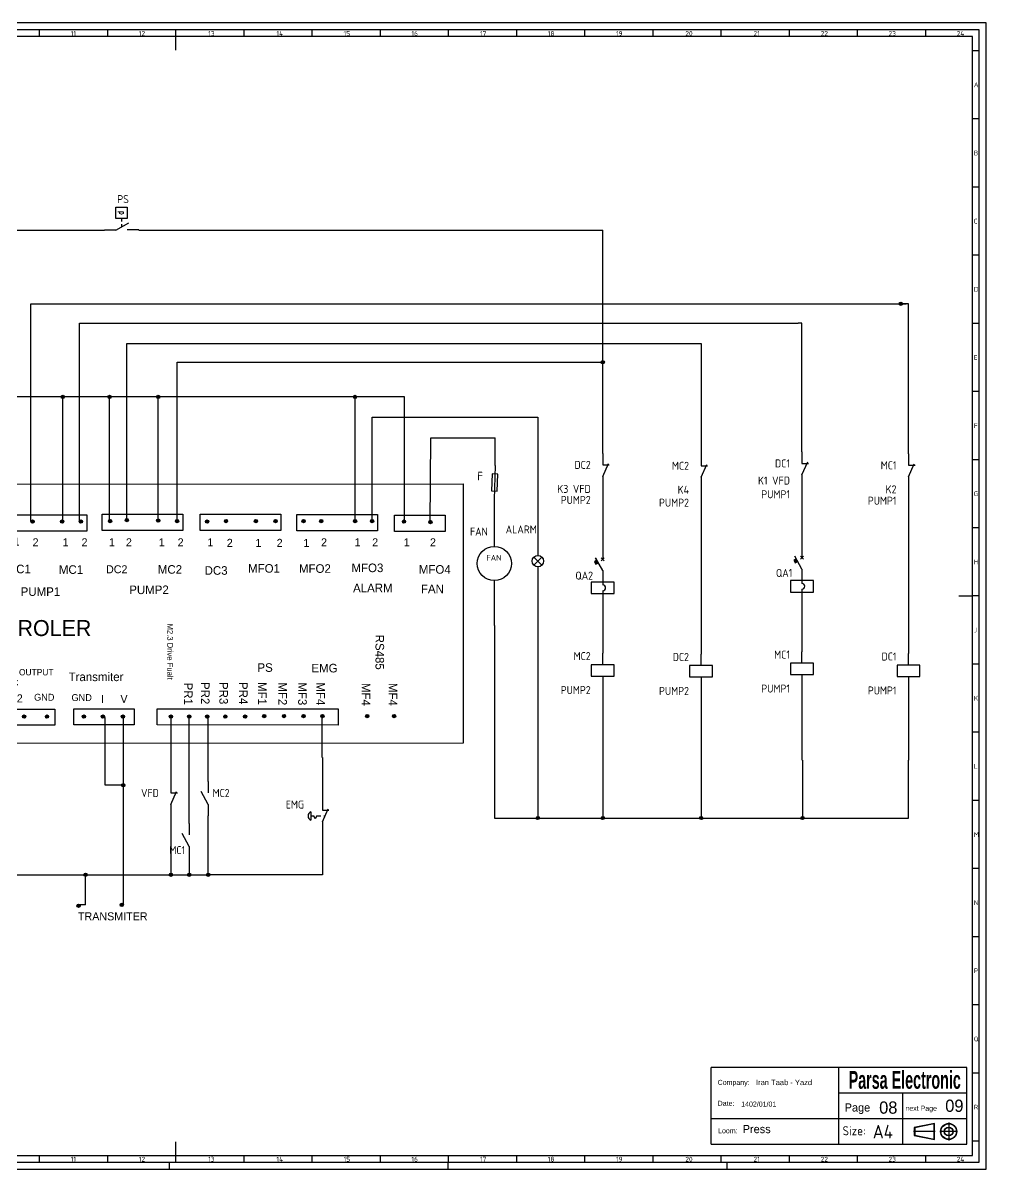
# Model space of a CAD drawing. Extents: x 0 to 1189, y 5 to 846.
# Drawn here: x 482 to 1189, y 5 to 846 of the extents above; entities that cross this region are included whole.
import ezdxf
from ezdxf.enums import TextEntityAlignment as Align

# ---------------------------------------------------------------- set-up
doc = ezdxf.new("R2010")
doc.units = 0
doc.header["$LTSCALE"] = 12
for name, color, linetype in [('035', 5, 'Continuous'), ('07', 7, 'Continuous'), ('DESC', 1, 'Continuous'), ('DESCCHILD', 20, 'Continuous'), ('MISC', 2, 'Continuous'), ('RED_2.5mm^2', 1, 'Continuous'), ('SYMS', 7, 'Continuous'), ('TAGS', 51, 'Continuous')]:
    doc.layers.add(name, color=color, linetype=linetype)
doc.styles.add('AA', font='', dxfattribs={"height": 1})
doc.styles.add('ACISOTS', font='isocp.shx')
doc.styles.add('ISO Proportional', font='isocp.shx')
doc.styles.add('PIN', font='simplex', dxfattribs={"width": 0.75})
doc.styles.add('RAAD', font='swisscb.ttf', dxfattribs={"width": 0.7})
doc.styles.add('WD_IEC', font='isocp2.shx', dxfattribs={"width": 0.9, "height": 4})
doc.styles.get('AA').set_extended_font_data('Zar')

# ---------------------------------------------------------------- blocks, each defined once
blk = doc.blocks.new('IEC_border_a0')
at = {"layer": '035', "color": 0}
for p, q in [((1189, 841), (0, 841)), ((494.5, 836), (494.5, 831)), ((544.5, 836), (544.5, 831)), ((594.5, 836), (594.5, 831)), ((644.5, 836), (644.5, 831)), ((694.5, 836), (694.5, 831)), ((744.5, 836), (744.5, 831)), ((794.5, 836), (794.5, 831)), ((844.5, 836), (844.5, 831)), ((894.5, 836), (894.5, 831)), ((944.5, 836), (944.5, 831)), ((994.5, 836), (994.5, 831)), ((1044.5, 836), (1044.5, 831)), ((1094.5, 836), (1094.5, 831)), ((1144.5, 836), (1144.5, 831)), ((1189, 0), (1189, 841)), ((1183.97, 820.54), (1178.98, 820.54)), ((1183.97, 770.54), (1178.98, 770.54)), ((1183.97, 720.54), (1178.98, 720.54)), ((1183.97, 670.54), (1178.98, 670.54)), ((1183.97, 620.54), (1178.98, 620.54)), ((1183.98, 570.5), (1179, 570.5)), ((1183.98, 520.5), (1178.98, 520.5)), ((1183.98, 470.5), (1179, 470.5)), ((1183.98, 420.5), (1179, 420.5)), ((1183.98, 420.5), (1179, 420.5)), ((1183.98, 370.5), (1179, 370.5)), ((1183.98, 320.5), (1179, 320.5)), ((1184, 270.46), (1179.02, 270.46)), ((1184, 270.46), (1179.02, 270.46)), ((1184, 220.46), (1179.02, 220.46)), ((1184, 170.46), (1179.02, 170.46)), ((1184, 120.46), (1179.02, 120.46)), ((1184, 70.46), (1179.02, 70.46)), ((1184.02, 20.42), (1179.03, 20.42)), ((494.5, 10), (494.5, 5)), ((544.5, 10), (544.5, 5)), ((594.5, 10), (594.5, 5)), ((644.5, 10), (644.5, 5)), ((694.5, 10), (694.5, 5)), ((744.5, 10), (744.5, 5)), ((744.5, 10), (744.5, 5)), ((794.5, 10), (794.5, 5)), ((844.5, 10), (844.5, 5)), ((894.5, 10), (894.5, 5)), ((944.5, 10), (944.5, 5)), ((994.5, 10), (994.5, 5)), ((1044.5, 10), (1044.5, 5)), ((1094.5, 10), (1094.5, 5)), ((1144.5, 10), (1144.5, 5)), ((0, 0), (1189, 0)), ((590, 0), (590, 5)), ((794.5, 0), (794.5, 5)), ((999, 0), (999, 5))]:
    blk.add_line(p, q, dxfattribs=at)
blk.add_lwpolyline([(10, 10), (1179, 10), (1179, 831), (10, 831)], close=True, dxfattribs=at)
at = {"layer": '07', "color": 0}
for p, q in [((594.5, 831), (594.5, 821)), ((1169, 420.5), (1179, 420.5)), ((594.5, 20), (594.5, 10))]:
    blk.add_line(p, q, dxfattribs=at)
blk.add_lwpolyline([(5, 5), (1184, 5), (1184, 836), (5, 836)], close=True, dxfattribs=at)
at = {"layer": '035', "color": 0, "style": 'ISO Proportional'}
for s, p in [('11', (517.49, 831.5)), ('12', (567.49, 831.5)), ('13', (618.42, 831.5)), ('14', (668.46, 831.5)), ('15', (717.72, 831.5)), ('16', (767.49, 831.5)), ('17', (817.72, 831.5)), ('18', (867.49, 831.5)), ('19', (917.49, 831.5)), ('20', (968.42, 831.5)), ('21', (1018.46, 831.5)), ('22', (1067.72, 831.5)), ('23', (1117.49, 831.5)), ('24', (1167.49, 831.5)), ('A', (1179.98, 793.79)), ('B', (1179.98, 743.79)), ('C', (1179.98, 693.79)), ('D', (1179.98, 643.79)), ('E', (1180, 593.75)), ('F', (1180, 543.75)), ('G', (1180, 493.75)), ('H', (1180, 443.75)), ('J', (1180, 393.75)), ('K', (1180, 343.75)), ('L', (1180.02, 293.72)), ('M', (1180.02, 243.72)), ('N', (1180.02, 193.72)), ('P', (1180.02, 143.72)), ('Q', (1180.02, 93.72)), ('R', (1180.03, 43.68)), ('11', (517.49, 5.5)), ('12', (567.49, 5.5)), ('13', (618.42, 5.5)), ('14', (668.46, 5.5)), ('15', (717.72, 5.5)), ('16', (767.49, 5.5)), ('17', (817.72, 5.5)), ('18', (867.49, 5.5)), ('19', (917.49, 5.5)), ('20', (968.42, 5.5)), ('21', (1018.46, 5.5)), ('22', (1067.72, 5.5)), ('23', (1117.49, 5.5)), ('24', (1167.49, 5.5))]:
    blk.add_text(s, height=3.5, dxfattribs=at).set_placement(p)
blk = doc.blocks.new('WDDOT')
for radius in [0.72, 0.449, 0.223]:
    blk.add_circle((0, 0), radius)
blk = doc.blocks.new('Booster Pump')
at = {"layer": 'RED_2.5mm^2', "color": 0}
for points in [[(0, 0), (633.4, 0.1), (633.4, -226.7), (0, -226.8)], [(14.3, -26.4), (84.9, -26.4), (84.9, -40.6), (14.3, -40.6)], [(95.6, -27.1), (166.2, -27.1), (166.2, -41.4), (95.6, -41.4)], [(177.7, -27.1), (222, -27.1), (222, -41.4), (177.7, -41.4)], [(233.9, -27), (304.5, -27), (304.5, -41.3), (233.9, -41.3)], [(317.9, -26.4), (388.5, -26.4), (388.5, -40.6), (317.9, -40.6)], [(403.5, -26.4), (474.1, -26.4), (474.1, -40.6), (403.5, -40.6)], [(487.9, -26.6), (558.5, -26.6), (558.5, -40.8), (487.9, -40.8)], [(573.3, -27.1), (617.6, -27.1), (617.6, -41.4), (573.3, -41.4)], [(78, -196.4), (112.9, -196.4), (112.9, -210.6), (78, -210.6)], [(137.4, -196.4), (187.2, -196.4), (187.2, -210.6), (137.4, -210.6)], [(207, -196.6), (241.8, -196.6), (241.8, -210.9), (207, -210.9)], [(241.6, -196.7), (276.5, -196.7), (276.5, -210.9), (241.6, -210.9)], [(293, -196.4), (345.8, -196.4), (345.8, -210.6), (293, -210.6)], [(365.9, -196.4), (524.1, -196.5), (524.1, -210.7), (365.9, -210.6)]]:
    blk.add_lwpolyline(points, close=True, dxfattribs=at)
at = {"layer": 'SYMS', "color": 0, "xscale": 2, "yscale": 2, "zscale": 2}
for p in [(339.4, -31.5), (24.3, -32.7), (45, -32.7), (70.5, -32.7), (106.8, -33.1), (127.5, -33.1), (148.7, -33.1), (187.7, -33.1), (209, -33.1), (240.5, -33.3), (257, -32.8), (282.8, -32.8), (299.3, -32.8), (324.8, -32.4), (366.8, -31.9), (383.3, -32.4), (409.6, -32.8), (426.1, -32.4), (452.2, -32.4), (469.4, -32.4), (493.9, -32.4), (509.4, -32.4), (538.9, -32.4), (553.8, -32.4), (581.7, -32.8), (604.8, -33.3), (86.4, -203.3), (102, -203.3), (146.9, -203.3), (163.2, -203), (179.1, -203), (212.5, -203.4), (229.6, -203.3), (249.6, -203.3), (269.6, -203.3), (301.9, -203.3), (318.5, -203.3), (336, -203.3), (377.9, -203.3), (393.9, -203.3), (409.7, -203.3), (425.5, -203.3), (442.8, -203.3), (459.5, -202.9), (476.8, -202.9), (493.9, -202.9), (510.4, -202.9), (549.6, -202.9), (573.1, -202.9)]:
    blk.add_blockref('WDDOT', p, dxfattribs=at)
at = {"layer": 'RED_2.5mm^2', "color": 0, "attachment_point": 1}
for s, width, heights, insert, char_height in [('\\pxt6;INPUT\\P220VAC', 52.297, [0], (16.5, -63.7), 7.5), ('MFO1', 36.967, [0], (445.4, -70), 7.5), ('MFO2', 36.967, [0], (489.9, -70.1), 7.5), ('MFO3', 36.967, [0], (535.8, -69.5), 7.5), ('C.PH', 36.967, [0], (110, -70.9), 7), ('FW1\\PVFD', 36.967, [0], (189, -70.9), 7.5), ('DC1', 36.967, [0], (235.4, -70.5), 7.5), ('MC1', 36.967, [0], (280, -71), 7.5), ('DC2', 36.967, [0], (321.2, -71), 7), ('MC2', 36.967, [0], (366.5, -70.9), 7.5), ('DC3', 36.967, [0], (407.4, -71.8), 7.5), ('MFO4', 36.967, [0], (594.7, -70.9), 7.5), ('PUMP2', 36.967, [0], (341.5, -88.7), 7.5), ('ALARM', 36.967, [0], (537.2, -87.1), 7.5), ('FAN', 36.967, [0], (596.5, -87.9), 7.5), ('RUN', 36.967, [0], (186.8, -100.2), 7.5), ('PUMP1', 36.967, [0], (246.6, -90.3), 7.5), ('OUT PUT\\P24VDC', 152.091, [45.2], (76.9, -157.3), 7.5), ('FLOATER', 36.967, [0], (137.6, -161.8), 7.5), ('ANALOG OUTPUT\\P0-10 VDC', 101.142, [43.9], (212.4, -161.8), 5.5), ('Transmiter', 71.668, [8.43], (288.5, -164.8), 7.5)]:
    blk.add_mtext_dynamic_manual_height_columns(s, width=width, gutter_width=35, heights=heights, dxfattribs=dict(at, insert=insert, char_height=char_height))
at = {"layer": 'SYMS', "color": 0, "attachment_point": 1}
for s, width, heights, insert, char_height in [('PE', 32.957, [0], (17.3, -44.7), 7), ('N', 12.757, [0], (41.2, -45.2), 7), ('L', 12.757, [0], (68.9, -45.8), 7), ('T', 12.757, [0], (107.1, -46.8), 7), ('S', 12.757, [0], (127.3, -46.8), 7), ('R', 12.757, [0], (148.6, -46.8), 7), ('1', 12.757, [0], (188.5, -46.8), 7), ('2', 12.757, [0], (209.2, -46.8), 7), ('1', 12.757, [0], (240.5, -46.8), 7), ('2', 12.757, [0], (257, -47.4), 7), ('1', 12.757, [0], (283.3, -47.4), 7), ('2', 12.757, [0], (299.8, -47.4), 7), ('1', 12.757, [0], (323.7, -47.4), 7), ('2', 12.757, [0], (338.6, -47.4), 7), ('1', 12.757, [0], (367.3, -47.4), 7), ('2', 12.757, [0], (383.8, -47.4), 7), ('1', 12.757, [0], (409.8, -47.4), 7), ('2', 12.757, [0], (426.8, -47.9), 7), ('1', 12.757, [0], (451.8, -47.9), 7), ('2', 12.757, [0], (470.4, -47.9), 7), ('1', 12.757, [0], (493.8, -47.9), 7), ('2', 12.757, [0], (509.2, -47.4), 7), ('1', 12.757, [0], (538.5, -47.4), 7), ('2', 12.757, [0], (553.9, -47.4), 7), ('1', 12.757, [0], (581.5, -47.4), 7), ('2', 12.757, [0], (604.4, -47.4), 7), ('BOOSTER PUMP CONTROLER', 351.199, [13.2], (34.8, -118.9), 14), ('\\W1;PS', 18.737, [0], (453.6, -156.7), 7.5), ('\\W1;EMG', 18.737, [0], (500.8, -157.2), 7.5), ('+', 16.197, [0], (83.2, -183.6), 7), ('-', 16.197, [0], (98.9, -183.6), 7), ('L  H  C', 50.416, [7], (137.8, -182.4), 7), ('1', 12.297, [0], (208.9, -184.4), 7), ('GND', 18.737, [0], (218.7, -182.9), 6), ('2', 9.837, [0], (243.2, -183.9), 7), ('GND', 18.737, [0], (258.3, -183.4), 6), ('GND', 18.737, [0], (291, -183.7), 6), ('I', 12.297, [0], (316.9, -184.4), 7), ('V', 12.297, [0], (333.8, -184.4), 7)]:
    blk.add_mtext_dynamic_manual_height_columns(s, width=width, gutter_width=35, heights=heights, dxfattribs=dict(at, insert=insert, char_height=char_height))
at = {"layer": 'SYMS', "color": 0, "attachment_point": 1, "rotation": 269.9448}
for s, width, heights, insert, char_height in [('M2.3 Drive Fualt', 105.239, [10.4], (379.8, -122), 5), ('\\W1;RS485', 32.568, [0], (564.3, -131.7), 7.5), ('\\W1;PR1', 32.568, [0], (396.9, -173.6), 7.5), ('\\W1;PR2', 32.568, [0], (411.7, -173.1), 7.5), ('\\W1;PR3', 32.568, [0], (427.8, -173.1), 7.5), ('\\W1;PR4', 32.568, [0], (445, -173.1), 7.5), ('\\W1;MF1', 32.568, [0], (461.6, -173.1), 7.5), ('\\W1;MF2', 32.568, [0], (479.4, -173.4), 7.5), ('\\W1;MF3', 32.568, [0], (496.7, -173.4), 7.5), ('\\W1;MF4', 32.568, [0], (512.6, -173.4), 7.5), ('\\W1;MF4', 32.568, [0], (552.3, -173.9), 7.5), ('\\W1;MF4', 32.568, [0], (575.8, -173.9), 7.5)]:
    blk.add_mtext_dynamic_manual_height_columns(s, width=width, gutter_width=35, heights=heights, dxfattribs=dict(at, insert=insert, char_height=char_height))
blk = doc.blocks.new('VPS11')
for p, q in [((0, 7.5), (0, 2.5)), ((-5, 0), (-3.75, 0)), ((0, -2.5), (-3.12, 3.12)), ((-2.5, 0), (-1.39, 0)), ((0, -2.5), (0, -7.5))]:
    blk.add_line(p, q)
blk.add_lwpolyline([(-5, 2.5), (-5, -2.5), (-10, -2.5), (-10, 2.5)], close=True)
at = {"style": 'PIN', "width": 0.75}
blk.add_text('p', height=2.5, dxfattribs=at).set_placement((-7.5, 0), align=Align.MIDDLE)
at = {"style": 'WD_IEC'}
for tag, p in [('INST', (-11.75, 10.25)), ('TAG1', (-11.75, 3.25)), ('LOC', (-11.75, 6.75)), ('RATING1', (-11.75, -1.35)), ('DESC1', (-11.75, -9.85)), ('DESC3', (-11.75, -16.85)), ('DESC2', (-11.75, -13.35))]:
    blk.add_attdef(tag, text='', height=2.5, dxfattribs=at).set_placement(p, align=Align.RIGHT)
blk.add_attdef('TERM01', text='', height=2, rotation=90, dxfattribs=at).set_placement((-1, 7.5), align=Align.RIGHT)
at = {"style": 'WD_IEC', "flags": 1}
for tag, p, height in [('X2TERM01', (0, 7.5), 0.32), ('MFG', (2.75, 6.5), 1.5), ('CAT', (2.75, 4), 1.5), ('X1LINK', (0, 0), 0.32), ('ASSYCODE', (1, -4), 1), ('CONTACT', (1, -2.5), 1), ('FAMILY', (1, -5.5), 1), ('COMMON', (2.25, -3.75), 1), ('X8TERM02', (0, -7.5), 0.32), ('CATDESC', (1, -7), 1)]:
    blk.add_attdef(tag, p, '', height=height, dxfattribs=at)
at = {"style": 'WD_IEC'}
blk.add_attdef('TERM02', (-1, -7.5), '', height=2, rotation=90, dxfattribs=at)
at = {"lineweight": 15, "style": 'WD_IEC'}
for tag, p in [('XREF', (-11.75, -6)), ('WDTAGALT', (-11.25, -20.13))]:
    blk.add_attdef(tag, text='', height=2.5, dxfattribs=at).set_placement(p, align=Align.RIGHT)
blk = doc.blocks.new('VMO12')
blk.add_circle((0, 0), 7.5)
at = {"style": 'WD_IEC'}
for tag, p in [('INST', (-10.5, 15.25)), ('TAG1', (-10.5, 8.25)), ('LOC', (-10.5, 11.75)), ('DESC1', (-10.5, 4)), ('DESC2', (-10.5, 0.5)), ('RATING1', (-10.5, -6.5)), ('DESC3', (-10.5, -3)), ('RATING2', (-10.5, -10)), ('RATING3', (-10.5, -13.5))]:
    blk.add_attdef(tag, text='', height=2.5, dxfattribs=at).set_placement(p, align=Align.RIGHT)
blk.add_attdef('TERM01', (-1, 7.48), '', height=2, rotation=90, dxfattribs=at)
at = {"style": 'WD_IEC', "flags": 1}
for tag, p, height in [('MFG', (2.75, 11.5), 1.5), ('CAT', (2.75, 9), 1.5), ('X2TERM01', (0, 7.5), 0.32), ('X4LINK', (-7.5, 0), 0.32), ('X1LINK', (7.5, 0), 0.32), ('X0TERM03', (5.3, -5.3), 0.32), ('X8TERM02', (0, -7.5), 0.32), ('ASSYCODE', (1, -9), 1), ('FAMILY', (1, -10.5), 1), ('CATDESC', (1, -12), 1)]:
    blk.add_attdef(tag, p, '', height=height, dxfattribs=at)
at = {"style": 'WD_IEC'}
for tag, p in [('M', (-0.2, 1.24)), ('1~', (-0.17, -3.35))]:
    blk.add_attdef(tag, text='', height=2.5, dxfattribs=at).set_placement(p, align=Align.CENTER)
at = {"linetype": 'Continuous', "style": 'WD_IEC'}
blk.add_attdef('TERM03', text='', height=2, dxfattribs=at).set_placement((7.55, -5.55), align=Align.MIDDLE_LEFT)
at = {"style": 'WD_IEC'}
blk.add_attdef('TERM02', text='', height=2, rotation=90, dxfattribs=at).set_placement((-0.9, -7.98), align=Align.RIGHT)
at = {"lineweight": 15, "style": 'WD_IEC'}
blk.add_attdef('XREF', text='', height=2.5, dxfattribs=at).set_placement((-10.5, -17), align=Align.RIGHT)
blk = doc.blocks.new('VLT1R')
for p, q in [((0, 7.5), (0, 2.5)), ((-1.77, -1.77), (1.77, 1.77)), ((1.77, -1.77), (-1.77, 1.77)), ((0, -2.5), (0, -7.5))]:
    blk.add_line(p, q)
blk.add_circle((0, 0), 2.5)
at = {"style": 'WD_IEC'}
for tag, p in [('INST', (-5.5, 10.25)), ('TAG1', (-5.5, 3.25)), ('LOC', (-5.5, 6.75)), ('DESC1', (-5.5, -6.35)), ('DESC2', (-5.5, -9.85)), ('DESC3', (-5.5, -13.35))]:
    blk.add_attdef(tag, text='', height=2.5, dxfattribs=at).set_placement(p, align=Align.RIGHT)
blk.add_attdef('TERM01', text='', height=2, rotation=90, dxfattribs=at).set_placement((-1, 7.5), align=Align.RIGHT)
at = {"style": 'WD_IEC', "flags": 1}
for tag, p, height in [('X2TERM01', (0, 7.5), 0.32), ('X4LINK', (-3, 0), 0.32), ('X1LINK', (3, 0), 0.32), ('ASSYCODE', (1, -4), 1), ('FAMILY', (1, -5.5), 1), ('X8TERM02', (0, -7.5), 0.32), ('CATDESC', (1, -7), 1)]:
    blk.add_attdef(tag, p, '', height=height, dxfattribs=at)
at = {"style": 'WD_IEC', "flags": 9}
for tag, p in [('MFG', (-6, -0.25)), ('CAT', (-6, -2.75))]:
    blk.add_attdef(tag, text='', height=1.5, dxfattribs=at).set_placement(p, align=Align.RIGHT)
at = {"style": 'WD_IEC'}
blk.add_attdef('TERM02', (-1, -7.5), '', height=2, rotation=90, dxfattribs=at)
at = {"lineweight": 13, "style": 'WD_IEC'}
blk.add_attdef('COLOR', text='', height=2.5, dxfattribs=at).set_placement((3.75, 0), align=Align.MIDDLE_LEFT)
at = {"lineweight": 15, "style": 'WD_IEC'}
for tag, p in [('WDTAGALT', (-5.5, -22)), ('XREF', (-5.5, -18))]:
    blk.add_attdef(tag, text='', height=2.5, dxfattribs=at).set_placement(p, align=Align.RIGHT)
blk = doc.blocks.new('VSS22')
for p, q in [((0, 7.5), (0, 2.5)), ((0, -2.5), (2.5, 3.125)), ((0, 2.5), (2.8678, 2.5)), ((0, -2.5), (0, -7.5))]:
    blk.add_line(p, q)
at = {"style": 'WD_IEC'}
for tag, p in [('INST', (-5.25, 6.75)), ('LOC', (-5.25, 3.75)), ('TAG2', (-5.25, 0.75)), ('DESC1', (-5.25, -6.75)), ('XREF', (-5.25, -3.75)), ('DESC2', (-5.25, -9.75)), ('DESC3', (-5.25, -12.75))]:
    blk.add_attdef(tag, text='', height=2.5, dxfattribs=at).set_placement(p, align=Align.RIGHT)
blk.add_attdef('TERM01', text='', height=2, rotation=90, dxfattribs=at).set_placement((-1, 7.5), align=Align.RIGHT)
at = {"style": 'WD_IEC', "flags": 1}
for tag, p, height in [('X2TERM01', (0, 7.5), 0.32), ('X4LINK', (-1, 0), 0.32), ('X1LINK', (2.1111, 0), 0.32), ('X8TERM02', (0, -7.5), 0.32), ('CONTACT', (4, -8.5), 1), ('FAMILY', (4, -10), 1), ('COMMON', (5.25, -9.75), 1)]:
    blk.add_attdef(tag, p, '', height=height, dxfattribs=at)
at = {"style": 'WD_IEC'}
blk.add_attdef('TERM02', (-1, -7.5), '', height=2, rotation=90, dxfattribs=at)
at = {"lineweight": 15, "style": 'WD_IEC'}
blk.add_attdef('STATE', (1.25, -6.35), '', height=2.5, dxfattribs=at)
blk = doc.blocks.new('VCB11Q146')
blk.add_hatch(color=256).paths.add_polyline_path([(-1.91, 0.94), (-2.52, 2.03), (-3.58, 1.38), (-2.97, 0.28)])
for p, q in [((0, 7.5), (0, 2.5)), ((-2.52, 2.03), (-3.58, 1.38)), ((-3.58, 1.38), (-2.97, 0.28)), ((0, -2.5), (-3.12, 3.12)), ((-3.12, 3.12), (-2.52, 2.03)), ((-2.97, 0.28), (-1.91, 0.94)), ((-0.66, 1.84), (0.66, 3.16)), ((-0.66, 3.16), (0.66, 1.84)), ((0, -2.5), (0, -8.75)), ((0, -11.25), (0, -17.5)), ((0, -12.5), (0, -17.5))]:
    blk.add_line(p, q)
blk.add_lwpolyline([(-5, -7.5), (-5, -12.5), (5, -12.5), (5, -7.5)], close=True)
blk.add_arc((0, -10), 1.25, 270, 90)
at = {"style": 'WD_IEC'}
for tag, p in [('INST', (-4.22, 9.11)), ('TAG1', (-4.22, 3.11)), ('LOC', (-4.22, 6.11)), ('RATING1', (-5.86, -5.86)), ('DESC2', (-5.86, -11.86)), ('DESC1', (-5.86, -8.86)), ('DESC3', (-5.86, -14.86))]:
    blk.add_attdef(tag, text='', height=2.5, dxfattribs=at).set_placement(p, align=Align.RIGHT)
blk.add_attdef('TERM01', text='', height=2, rotation=90, dxfattribs=at).set_placement((-1, 7.5), align=Align.RIGHT)
at = {"style": 'WD_IEC', "flags": 1}
for tag, p, height in [('X2TERM01', (0, 7.5), 0.32), ('MFG', (2.75, 6.5), 1.5), ('CAT', (2.75, 4), 1.5), ('X4LINK', (-2, 0), 0.32), ('X1LINK', (-0.13, 0), 0.32), ('ASSYCODE', (0.69, -13.77), 1), ('FAMILY', (0.69, -15.27), 1), ('X8TERM02', (0, -17.5), 0.32), ('CATDESC', (0.69, -16.77), 1)]:
    blk.add_attdef(tag, p, '', height=height, dxfattribs=at)
at = {"lineweight": 15, "style": 'WD_IEC'}
for tag, p in [('XREF', (-5.86, -2.86)), ('WDTAGALT', (-5.86, -17.86))]:
    blk.add_attdef(tag, text='', height=2.5, dxfattribs=at).set_placement(p, align=Align.RIGHT)
at = {"style": 'WD_IEC'}
blk.add_attdef('TERM02', (-1, -17.5), '', height=2, rotation=90, dxfattribs=at)
blk = doc.blocks.new('VCR1')
for p, q in [((0, 2.5), (0, 7.5)), ((0, -2.5), (0, -7.5))]:
    blk.add_line(p, q)
blk.add_lwpolyline([(-5, 2.5), (-5, -2.5), (5, -2.5), (5, 2.5)], close=True)
at = {"style": 'WD_IEC'}
for tag, p in [('INST', (-5.25, 11.5)), ('LOC', (-5.25, 8)), ('TAG1', (-5.25, 4.5)), ('DESC1', (-5.25, -6.85)), ('DESC2', (-5.25, -10.35)), ('DESC3', (-5.25, -13.85))]:
    blk.add_attdef(tag, text='', height=2.5, dxfattribs=at).set_placement(p, align=Align.RIGHT)
blk.add_attdef('TERM01', text='', height=2, rotation=90, dxfattribs=at).set_placement((-1, 7.5), align=Align.RIGHT)
at = {"style": 'WD_IEC', "flags": 1}
for tag, p, height in [('X2TERM01', (0, 7.5), 0.32), ('X4LINK', (-5, 0), 0.32), ('X1LINK', (5, 0), 0.32), ('ASSYCODE', (1, -4), 1), ('FAMILY', (1, -5.5), 1), ('X8TERM02', (0, -7.5), 0.32), ('CATDESC', (1, -7), 1)]:
    blk.add_attdef(tag, p, '', height=height, dxfattribs=at)
at = {"style": 'WD_IEC', "flags": 9}
for tag, p in [('MFG', (-6, 1)), ('CAT', (-6, -1.5))]:
    blk.add_attdef(tag, text='', height=1.5, dxfattribs=at).set_placement(p, align=Align.RIGHT)
at = {"style": 'WD_IEC'}
blk.add_attdef('TERM02', (-1, -7.5), '', height=2, rotation=90, dxfattribs=at)
at = {"lineweight": 9, "style": 'WD_IEC'}
for tag, p in [('NO', (-5.5, -16.5)), ('NC', (-5.5, -20))]:
    blk.add_attdef(tag, text='', height=2.5, dxfattribs=at).set_placement(p, align=Align.TOP_RIGHT)
for tag, p in [('XREFNO', (-4, -16.5)), ('XREFNC', (-4, -20))]:
    blk.add_attdef(tag, text='', height=2.5, dxfattribs=at).set_placement(p, align=Align.TOP_LEFT)
blk = doc.blocks.new('VSS21')
for p, q in [((0, 7.5), (0, 2.5)), ((0, -2.5), (-3.125, 3.125)), ((0, -2.5), (0, -7.5))]:
    blk.add_line(p, q)
at = {"style": 'WD_IEC'}
for tag, p in [('INST', (-5.25, 6.75)), ('LOC', (-5.25, 3.75)), ('TAG2', (-5.25, 0.75)), ('DESC1', (-5.25, -6.75)), ('XREF', (-5.25, -3.75)), ('DESC2', (-5.25, -9.75)), ('DESC3', (-5.25, -12.75))]:
    blk.add_attdef(tag, text='', height=2.5, dxfattribs=at).set_placement(p, align=Align.RIGHT)
blk.add_attdef('TERM01', text='', height=2, rotation=90, dxfattribs=at).set_placement((-1, 7.5), align=Align.RIGHT)
at = {"style": 'WD_IEC', "flags": 1}
for tag, p, height in [('X2TERM01', (0, 7.5), 0.32), ('X4LINK', (-2.5, 0), 0.32), ('X1LINK', (-0.5, 0), 0.32), ('X8TERM02', (0, -7.5), 0.32), ('CONTACT', (4, -8.5), 1), ('FAMILY', (4, -10), 1), ('COMMON', (5.25, -9.75), 1)]:
    blk.add_attdef(tag, p, '', height=height, dxfattribs=at)
at = {"style": 'WD_IEC'}
blk.add_attdef('TERM02', (-1, -7.5), '', height=2, rotation=90, dxfattribs=at)
at = {"lineweight": 15, "style": 'WD_IEC'}
blk.add_attdef('STATE', (1.25, -6.35), '', height=2.5, dxfattribs=at)
blk = doc.blocks.new('VPB12ML')
for p, q in [((0, 7.5), (0, 2.5)), ((-5, 1.875), (-5, -1.875)), ((-5, 0), (-3.75, 0)), ((-3.125, -1.25), (-3.75, 0)), ((-2.5, 0), (-3.125, -1.25)), ((-2.5, 0), (-0.625, 0)), ((0, -2.5), (2.5, 3.125)), ((0, 2.5), (2.8678, 2.5)), ((0.625, 0), (1.11111, 0)), ((0, -2.5), (0, -7.5))]:
    blk.add_line(p, q)
blk.add_arc((-4.21875, 0), 2.03125, 112.6198649, 247.3801351)
at = {"style": 'WD_IEC'}
for tag, p in [('INST', (-8, 10.25)), ('TAG1', (-8, 3.25)), ('LOC', (-8, 6.75)), ('DESC1', (-8, -10.35)), ('DESC3', (-8, -17.35)), ('DESC2', (-8, -13.85))]:
    blk.add_attdef(tag, text='', height=2.5, dxfattribs=at).set_placement(p, align=Align.RIGHT)
blk.add_attdef('TERM01', text='', height=2, rotation=90, dxfattribs=at).set_placement((-1, 7.5), align=Align.RIGHT)
at = {"style": 'WD_IEC', "flags": 1}
for tag, p, height in [('X2TERM01', (0, 7.5), 0.32), ('CONTACT', (0.5, 4.5), 1), ('X1LINK', (1.5, 0), 0.32), ('COMMON', (1.75, 3.25), 1), ('ASSYCODE', (1, -4), 1), ('FAMILY', (1, -5.5), 1), ('X8TERM02', (0, -7.5), 0.32), ('CATDESC', (1, -7), 1)]:
    blk.add_attdef(tag, p, '', height=height, dxfattribs=at)
at = {"style": 'WD_IEC', "flags": 9}
for tag, p in [('MFG', (-8.5, -0.25)), ('CAT', (-8.5, -2.75))]:
    blk.add_attdef(tag, text='', height=1.5, dxfattribs=at).set_placement(p, align=Align.RIGHT)
at = {"style": 'WD_IEC'}
blk.add_attdef('TERM02', (-1, -7.5), '', height=2, rotation=90, dxfattribs=at)
at = {"lineweight": 15, "style": 'WD_IEC'}
blk.add_attdef('XREF', text='', height=2.5, dxfattribs=at).set_placement((-8, -6.35), align=Align.RIGHT)
blk = doc.blocks.new('VFU1')
blk.add_line((0, 7.5), (0, -7.5))
blk.add_lwpolyline([(-1.25, 3.75), (-1.25, -3.75), (1.25, -3.75), (1.25, 3.75)], close=True)
at = {"style": 'WD_IEC'}
for tag, p in [('INST', (-5.25, 7.75)), ('LOC', (-5.25, 4.25)), ('TAG1', (-5.25, 0.75)), ('RATING1', (-5.25, -3.75)), ('DESC1', (-5.25, -11.6)), ('XREF', (-5.25, -7.75)), ('DESC2', (-5.25, -15.1)), ('DESC3', (-5.25, -18.6))]:
    blk.add_attdef(tag, text='', height=2.5, dxfattribs=at).set_placement(p, align=Align.RIGHT)
blk.add_attdef('TERM01', text='', height=2, rotation=90, dxfattribs=at).set_placement((-1, 7.5), align=Align.RIGHT)
at = {"style": 'WD_IEC', "flags": 1}
for tag, p, height in [('X2TERM01', (0, 7.5), 0.32), ('MFG', (2.75, 6.5), 1.5), ('CAT', (2.75, 4), 1.5), ('X4LINK', (-1.25, 0), 0.32), ('X1LINK', (1.25, 0), 0.32), ('ASSYCODE', (2.25, -4), 1), ('FAMILY', (2.25, -5.5), 1), ('X8TERM02', (0, -7.5), 0.32), ('CATDESC', (2.25, -7), 1)]:
    blk.add_attdef(tag, p, '', height=height, dxfattribs=at)
at = {"style": 'WD_IEC'}
blk.add_attdef('TERM02', (-1, -7.5), '', height=2, rotation=90, dxfattribs=at)

msp = doc.modelspace()

# ---------------------------------------------------------------- linework, layer by layer
for p, q in [((1174.84, 79.38), (987.38, 79.38)), ((987.38, 23.14), (987.38, 79.38)), ((1081.11, 23.14), (1081.11, 79.38)), ((1174.84, 23.14), (1174.84, 79.38)), ((1174.84, 60.63), (1081.11, 60.63)), ((1127.97, 41.89), (1127.97, 60.63)), ((1174.84, 41.89), (987.38, 41.89)), ((1127.97, 23.14), (1127.97, 41.89)), ((1151.18, 38.45), (1136.34, 35.48)), ((1136.34, 35.48), (1136.34, 29.55)), ((1150.88, 38.09), (1136.64, 35.24)), ((1136.64, 35.24), (1136.64, 29.79)), ((1150.88, 26.94), (1150.88, 38.09)), ((1151.18, 26.58), (1151.18, 38.45)), ((1161.59, 39.04), (1161.59, 25.98)), ((1151.77, 32.51), (1135.75, 32.51)), ((1136.34, 29.55), (1151.18, 26.58)), ((1136.64, 29.79), (1150.88, 26.94)), ((1168.12, 32.51), (1155.06, 32.51)), ((987.38, 23.17), (1174.84, 23.17)), ((987.38, 23.14), (1174.84, 23.14))]:
    msp.add_line(p, q)
for radius in [5.94, 5.64, 3.26, 2.97]:
    msp.add_circle((1161.59, 32.51), radius)
at = {"layer": 'RED_2.5mm^2', "color": 0}
for p, q in [((475.64, 693.87), (542.26, 693.87)), ((567.45, 693.82), (907.8, 693.82)), ((907.8, 530.01), (907.8, 693.82)), ((488.37, 480.01), (488.37, 639.82)), ((488.37, 639.82), (500.82, 639.82)), ((500.82, 639.82), (1130.39, 639.82)), ((1132.1, 639.82), (1126.38, 639.82)), ((1132.1, 529.71), (1132.1, 639.82)), ((523.89, 480.01), (523.89, 625.6)), ((523.89, 625.6), (549.75, 625.6)), ((549.75, 625.6), (1051.24, 625.6)), ((1053.95, 625.6), (1051.24, 625.6)), ((1053.95, 531.11), (1053.95, 625.6)), ((558.67, 479.93), (558.67, 610.77)), ((558.67, 610.77), (979.91, 610.77)), ((979.91, 610.77), (979.91, 529.36)), ((595.58, 479.18), (595.58, 596.99)), ((595.58, 596.99), (907.8, 596.99)), ((762.4, 571.57), (475.41, 571.57)), ((511.71, 478.9), (511.71, 571.57)), ((546.04, 481.51), (546.04, 571.57)), ((581.7, 481.97), (581.7, 571.57)), ((726.09, 481.6), (726.09, 571.57)), ((762.4, 481.14), (762.4, 571.57)), ((738.57, 481.6), (738.57, 556.59)), ((738.57, 556.59), (860.25, 556.59)), ((860.25, 556.59), (860.25, 463.65)), ((781.19, 478.45), (781.77, 541.48)), ((781.77, 541.48), (828.87, 541.48)), ((828.89, 521.3), (828.89, 541.48)), ((907.8, 504.84), (907.8, 460.82)), ((1053.95, 505.93), (1053.95, 461.91)), ((979.91, 504.19), (979.91, 382.78)), ((1132.1, 504.54), (1132.1, 383.14)), ((828.17, 496.14), (828.17, 461.87)), ((860.25, 438.47), (860.25, 304.88)), ((828.29, 403.74), (828.29, 436.69)), ((907.8, 418.86), (907.8, 383.44)), ((1053.95, 419.96), (1053.95, 384.53)), ((828.46, 403.74), (828.46, 262.54)), ((907.8, 358.26), (907.8, 304.88)), ((979.91, 357.61), (979.91, 304.88)), ((1053.95, 359.36), (1053.95, 304.88)), ((1132.1, 357.96), (1132.1, 304.88)), ((591.01, 337.32), (591.01, 289.29)), ((604.45, 258.5), (604.45, 337.46)), ((604.45, 337.46), (605.29, 337.46)), ((618.47, 289.29), (618.47, 337.46)), ((702.04, 306.96), (702.04, 336.44)), ((542.88, 336.19), (541.62, 336.19)), ((542.88, 286.59), (542.88, 336.19)), ((556.1, 336.24), (556.1, 286.59)), ((702.16, 306.96), (702.16, 276.62)), ((860.24, 304.88), (860.24, 262.54)), ((907.97, 304.88), (907.97, 262.54)), ((979.96, 304.88), (979.96, 262.54)), ((1054.39, 304.88), (1054.39, 262.54)), ((1132.1, 262.54), (1132.1, 304.88)), ((556.1, 286.59), (542.88, 286.59)), ((556.1, 286.59), (556.1, 199.43)), ((591.01, 264.12), (591.01, 220.85)), ((618.47, 220.85), (618.47, 264.12)), ((828.46, 262.54), (1132.1, 262.54)), ((702.16, 251.44), (702.16, 220.85)), ((604.45, 233.32), (604.45, 220.85)), ((346.19, 220.85), (618.47, 220.85)), ((528.42, 198.75), (528.42, 220.85)), ((702.16, 220.85), (618.47, 220.85)), ((528.42, 198.75), (522.19, 198.75))]:
    msp.add_line(p, q, dxfattribs=at)

# ---------------------------------------------------------------- block references
msp.add_blockref('IEC_border_a0', (0, 4.94))
at = {"layer": 'SYMS', "color": 0}
ref = msp.add_blockref('VPS11', (554.86, 693.98), dxfattribs=dict(at, xscale=1.678159711703892, yscale=1.678159711703892, zscale=1.678159711703892, rotation=270.3192150762942))
ref.add_attrib('TAG1', 'PS', dxfattribs={"layer": 'TAGS', "height": 5.874, "rotation": 0.31922, "style": 'WD_IEC'}).set_placement((560.21, 713.73), align=Align.RIGHT)
for name, p, xscale, yscale, zscale in [('WDDOT', (1126.38, 639.82), 1.678159711703892, 1.678159711703892, 1.678159711703892), ('WDDOT', (907.8, 596.99), 1.678159711703892, 1.678159711703892, 1.678159711703892), ('WDDOT', (511.71, 571.57), 1.678159711703892, 1.678159711703892, 1.678159711703892), ('WDDOT', (546.04, 571.57), 1.678159711703892, 1.678159711703892, 1.678159711703892), ('WDDOT', (581.7, 571.57), 1.678159711703892, 1.678159711703892, 1.678159711703892), ('WDDOT', (726.09, 571.57), 1.678159711703892, 1.678159711703892, 1.678159711703892), ('Booster Pump', (273.93, 507.56), 0.8390798558519458, 0.8390798558519458, 0.8390798558519458), ('WDDOT', (556.1, 286.59), 1.678159711703892, 1.678159711703892, 1.678159711703892), ('WDDOT', (860.24, 262.54), 1.678159711703892, 1.678159711703892, 1.678159711703892), ('WDDOT', (907.97, 262.54), 1.678159711703892, 1.678159711703892, 1.678159711703892), ('WDDOT', (979.96, 262.54), 1.678159711703892, 1.678159711703892, 1.678159711703892), ('WDDOT', (1054.39, 262.54), 1.678159711703892, 1.678159711703892, 1.678159711703892), ('WDDOT', (528.42, 220.85), 1.678159711703892, 1.678159711703892, 1.678159711703892), ('WDDOT', (591.01, 220.85), 1.678159711703892, 1.678159711703892, 1.678159711703892), ('WDDOT', (604.45, 220.85), 1.678159711703892, 1.678159711703892, 1.678159711703892), ('WDDOT', (618.47, 220.85), 1.678159711703892, 1.678159711703892, 1.678159711703892), ('WDDOT', (523.35, 198.13), 1.678159711703892, 1.678159711703892, 1.678159711703892), ('WDDOT', (554.99, 198.8), 1.678159711703892, 1.678159711703892, 1.678159711703892)]:
    msp.add_blockref(name, p, dxfattribs=dict(at, xscale=xscale, yscale=yscale, zscale=zscale))
ref = msp.add_blockref('VSS22', (907.8, 517.43), dxfattribs=dict(at, xscale=1.678159711703892, yscale=1.678159711703892, zscale=1.678159711703892))
ref.add_attrib('DESC3', 'PUMP2', dxfattribs={"layer": 'DESCCHILD', "height": 5.874, "style": 'WD_IEC'}).set_placement((898.99, 492.98), align=Align.RIGHT)
ref.add_attrib('DESC2', 'K3 VFD', dxfattribs={"layer": 'DESCCHILD', "height": 5.874, "style": 'WD_IEC'}).set_placement((898.99, 501.07), align=Align.RIGHT)
ref.add_attrib('TAG2', 'DC2', dxfattribs={"layer": 'TAGS', "height": 5.874, "style": 'WD_IEC'}).set_placement((898.99, 518.69), align=Align.RIGHT)
ref = msp.add_blockref('VSS22', (1053.95, 518.52), dxfattribs=dict(at, xscale=1.678159711703892, yscale=1.678159711703892, zscale=1.678159711703892))
ref.add_attrib('DESC3', 'PUMP1', dxfattribs={"layer": 'DESCCHILD', "height": 5.874, "style": 'WD_IEC'}).set_placement((1045.14, 497.12), align=Align.RIGHT)
ref.add_attrib('DESC1', 'K1 VFD', dxfattribs={"layer": 'DESCCHILD', "height": 5.874, "style": 'WD_IEC'}).set_placement((1045.14, 507.19), align=Align.RIGHT)
ref.add_attrib('TAG2', 'DC1', dxfattribs={"layer": 'TAGS', "height": 5.874, "style": 'WD_IEC'}).set_placement((1045.14, 519.78), align=Align.RIGHT)
ref = msp.add_blockref('VSS22', (979.91, 516.77), dxfattribs=dict(at, xscale=1.678159711703892, yscale=1.678159711703892, zscale=1.678159711703892))
ref.add_attrib('DESC3', 'PUMP2', dxfattribs={"layer": 'DESCCHILD', "height": 5.874, "style": 'WD_IEC'}).set_placement((971.1, 490.99), align=Align.RIGHT)
ref.add_attrib('DESC2', 'K4', dxfattribs={"layer": 'DESCCHILD', "height": 5.874, "style": 'WD_IEC'}).set_placement((971.1, 500.41), align=Align.RIGHT)
ref.add_attrib('TAG2', 'MC2', dxfattribs={"layer": 'TAGS', "height": 5.874, "style": 'WD_IEC'}).set_placement((971.1, 518.03), align=Align.RIGHT)
ref = msp.add_blockref('VSS22', (1132.1, 517.13), dxfattribs=dict(at, xscale=1.678159711703892, yscale=1.678159711703892, zscale=1.678159711703892))
ref.add_attrib('DESC3', 'PUMP1', dxfattribs={"layer": 'DESCCHILD', "height": 5.874, "style": 'WD_IEC'}).set_placement((1123.29, 492.43), align=Align.RIGHT)
ref.add_attrib('DESC2', 'K2', dxfattribs={"layer": 'DESCCHILD', "height": 5.874, "style": 'WD_IEC'}).set_placement((1123.29, 500.76), align=Align.RIGHT)
ref.add_attrib('TAG2', 'MC1', dxfattribs={"layer": 'TAGS', "height": 5.874, "style": 'WD_IEC'}).set_placement((1123.29, 518.39), align=Align.RIGHT)
ref = msp.add_blockref('VFU1', (828.53, 508.72), dxfattribs=dict(at, xscale=1.678159711703892, yscale=1.678159711703892, zscale=1.678159711703892, rotation=358.3495050834866))
ref.add_attrib('TAG1', 'F', dxfattribs={"layer": 'TAGS', "height": 6.29, "rotation": 358.34951, "style": 'WD_IEC'}).set_placement((819.76, 510.23), align=Align.RIGHT)
ref = msp.add_blockref('VMO12', (828.29, 449.28), dxfattribs=dict(at, xscale=1.678159711703892, yscale=1.678159711703892, zscale=1.678159711703892))
ref.add_attrib('M', 'FAN', dxfattribs={"layer": 'MISC', "height": 4.195, "style": 'WD_IEC'}).set_placement((827.95, 451.36), align=Align.CENTER)
ref.add_attrib('TAG1', 'FAN', dxfattribs={"layer": 'TAGS', "height": 5.874, "style": 'WD_IEC'}).set_placement((823.49, 469.76), align=Align.RIGHT)
ref = msp.add_blockref('VLT1R', (860.25, 451.06), dxfattribs=dict(at, xscale=1.678159711703892, yscale=1.678159711703892, zscale=1.678159711703892))
ref.add_attrib('TAG1', 'ALARM', dxfattribs={"layer": 'TAGS', "height": 5.874, "style": 'WD_IEC'}).set_placement((859.39, 471.34), align=Align.RIGHT)
ref = msp.add_blockref('VCB11Q146', (907.8, 448.23), dxfattribs=dict(at, xscale=1.678159711703892, yscale=1.678159711703892, zscale=1.678159711703892))
ref.add_attrib('TAG1', 'QA2', dxfattribs={"layer": 'TAGS', "height": 5.874, "style": 'WD_IEC'}).set_placement((900.71, 437.45), align=Align.RIGHT)
ref = msp.add_blockref('VCB11Q146', (1053.95, 449.32), dxfattribs=dict(at, xscale=1.678159711703892, yscale=1.678159711703892, zscale=1.678159711703892))
ref.add_attrib('TAG1', 'QA1', dxfattribs={"layer": 'TAGS', "height": 5.874, "style": 'WD_IEC'}).set_placement((1046.86, 439.42), align=Align.RIGHT)
ref = msp.add_blockref('VCR1', (907.8, 370.85), dxfattribs=dict(at, xscale=1.678159711703892, yscale=1.678159711703892, zscale=1.678159711703892))
ref.add_attrib('DESC2', 'PUMP2', dxfattribs={"layer": 'DESC', "height": 5.874, "style": 'WD_IEC'}).set_placement((898.99, 353.48), align=Align.RIGHT)
ref.add_attrib('TAG1', 'MC2', dxfattribs={"layer": 'TAGS', "height": 5.874, "style": 'WD_IEC'}).set_placement((898.99, 378.4), align=Align.RIGHT)
ref = msp.add_blockref('VCR1', (979.91, 370.2), dxfattribs=dict(at, xscale=1.678159711703892, yscale=1.678159711703892, zscale=1.678159711703892))
ref.add_attrib('DESC2', 'PUMP2', dxfattribs={"layer": 'DESC', "height": 5.874, "style": 'WD_IEC'}).set_placement((971.1, 352.83), align=Align.RIGHT)
ref.add_attrib('TAG1', 'DC2', dxfattribs={"layer": 'TAGS', "height": 5.874, "style": 'WD_IEC'}).set_placement((971.1, 377.75), align=Align.RIGHT)
ref = msp.add_blockref('VCR1', (1053.95, 371.94), dxfattribs=dict(at, xscale=1.678159711703892, yscale=1.678159711703892, zscale=1.678159711703892))
ref.add_attrib('DESC2', 'PUMP1', dxfattribs={"layer": 'DESC', "height": 5.874, "style": 'WD_IEC'}).set_placement((1045.14, 354.57), align=Align.RIGHT)
ref.add_attrib('TAG1', 'MC1', dxfattribs={"layer": 'TAGS', "height": 5.874, "style": 'WD_IEC'}).set_placement((1045.14, 379.49), align=Align.RIGHT)
ref = msp.add_blockref('VCR1', (1132.1, 370.55), dxfattribs=dict(at, xscale=1.678159711703892, yscale=1.678159711703892, zscale=1.678159711703892))
ref.add_attrib('DESC2', 'PUMP1', dxfattribs={"layer": 'DESC', "height": 5.874, "style": 'WD_IEC'}).set_placement((1123.29, 353.18), align=Align.RIGHT)
ref.add_attrib('TAG1', 'DC1', dxfattribs={"layer": 'TAGS', "height": 5.874, "style": 'WD_IEC'}).set_placement((1123.29, 378.1), align=Align.RIGHT)
ref = msp.add_blockref('VSS22', (591.01, 276.7), dxfattribs=dict(at, xscale=1.678159711703892, yscale=1.678159711703892, zscale=1.678159711703892))
ref.add_attrib('TAG2', 'VFD', dxfattribs={"layer": 'TAGS', "height": 5.874, "style": 'WD_IEC'}).set_placement((582.2, 277.96), align=Align.RIGHT)
ref = msp.add_blockref('VSS21', (618.47, 276.7), dxfattribs=dict(at, xscale=1.678159711703892, yscale=1.678159711703892, zscale=1.678159711703892))
ref.add_attrib('TAG2', 'MC2', dxfattribs={"layer": 'TAGS', "height": 5.874, "style": 'WD_IEC'}).set_placement((634.17, 277.96), align=Align.RIGHT)
ref = msp.add_blockref('VPB12ML', (702.16, 264.03), dxfattribs=dict(at, xscale=1.678159711703892, yscale=1.678159711703892, zscale=1.678159711703892))
ref.add_attrib('TAG1', 'EMG', dxfattribs={"layer": 'TAGS', "height": 5.874, "style": 'WD_IEC'}).set_placement((688.73, 269.49), align=Align.RIGHT)
ref = msp.add_blockref('VSS21', (604.45, 245.91), dxfattribs=dict(at, xscale=1.678159711703892, yscale=1.678159711703892, zscale=1.678159711703892))
ref.add_attrib('TAG2', 'MC1', dxfattribs={"layer": 'TAGS', "height": 5.874, "style": 'WD_IEC'}).set_placement((601.49, 236.03), align=Align.RIGHT)

# ---------------------------------------------------------------- texts
at = {"color": 30, "style": 'RAAD', "width": 0.7}
msp.add_text('Parsa Electronic ', height=13.0966, dxfattribs=at).set_placement((1088.18, 63.85))
at = {"color": 7, "ltscale": 0.5, "style": 'AA'}
for s, height, p in [('Company:', 3.728, (992.1, 66.67)), ('Iran Taab - Yazd', 4, (1020.23, 66.54)), ('Date:', 3.728, (992.1, 51.34)), ('1402/01/01', 3.728, (1009.38, 50.75)), ('Page', 6, (1085.28, 47.16)), ('08', 9, (1110.58, 45.58)), ('next Page ', 3.728, (1129.81, 47.69)), ('09', 9, (1159.06, 46.9)), ('Loom:', 3.728, (992.42, 31.21)), ('Press', 6, (1010.48, 31.29))]:
    msp.add_text(s, height=height, dxfattribs=at).set_placement(p)
at = {"style": 'ACISOTS'}
for s, height, p in [('Size:', 6.633, (1083.76, 29.73)), ('A4', 9.949, (1105.91, 27.44))]:
    msp.add_text(s, height=height, dxfattribs=at).set_placement(p)
at = {"layer": 'SYMS', "color": 0, "insert": (522.87, 193.32), "char_height": 5.874, "attachment_point": 1}
msp.add_mtext_dynamic_manual_height_columns('TRANSMITER', width=46.9067, gutter_width=29.37, heights=[0], dxfattribs=at)

doc.saveas('drawing.dxf')
